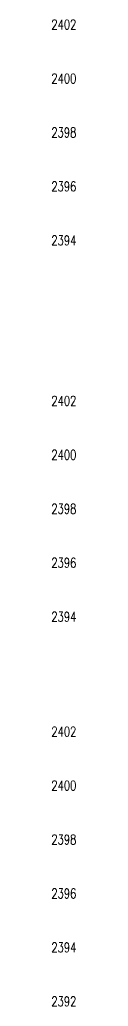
# Model space of a CAD drawing. Header units: metres. Extents: x 0 to 730306, y 0 to 8491524.
# Drawn here: x 729640.79 to 729641.66, y 8491353.5 to 8491390.07 of the extents above; entities that cross this region are included whole.
import ezdxf

# ---------------------------------------------------------------- set-up
doc = ezdxf.new("R2010")
doc.units = ezdxf.units.M
doc.layers.add('C-ROAD-SECT-TEXT', color=92, linetype='Continuous')
doc.styles.add('3.5mm', font='romans.shx', dxfattribs={"width": 0.75, "height": 3.5})

msp = doc.modelspace()

# ---------------------------------------------------------------- texts
at = {"layer": 'C-ROAD-SECT-TEXT', "color": 7, "linetype": 'Continuous', "lineweight": 5, "char_height": 0.36, "attachment_point": 6, "style": '3.5mm'}
for s, insert in [('2402', (729641.683, 8491389.889)), ('2400', (729641.683, 8491387.889)), ('2398', (729641.683, 8491385.889)), ('2396', (729641.683, 8491383.889)), ('2394', (729641.683, 8491381.889)), ('2402', (729641.683, 8491375.941)), ('2400', (729641.683, 8491373.941)), ('2398', (729641.683, 8491371.941)), ('2396', (729641.683, 8491369.941)), ('2394', (729641.683, 8491367.941)), ('2402', (729641.683, 8491363.683)), ('2400', (729641.683, 8491361.683)), ('2398', (729641.683, 8491359.683)), ('2396', (729641.683, 8491357.683)), ('2394', (729641.683, 8491355.683)), ('2392', (729641.683, 8491353.683))]:
    msp.add_mtext(s, dxfattribs=dict(at, insert=insert))

doc.saveas('drawing.dxf')
